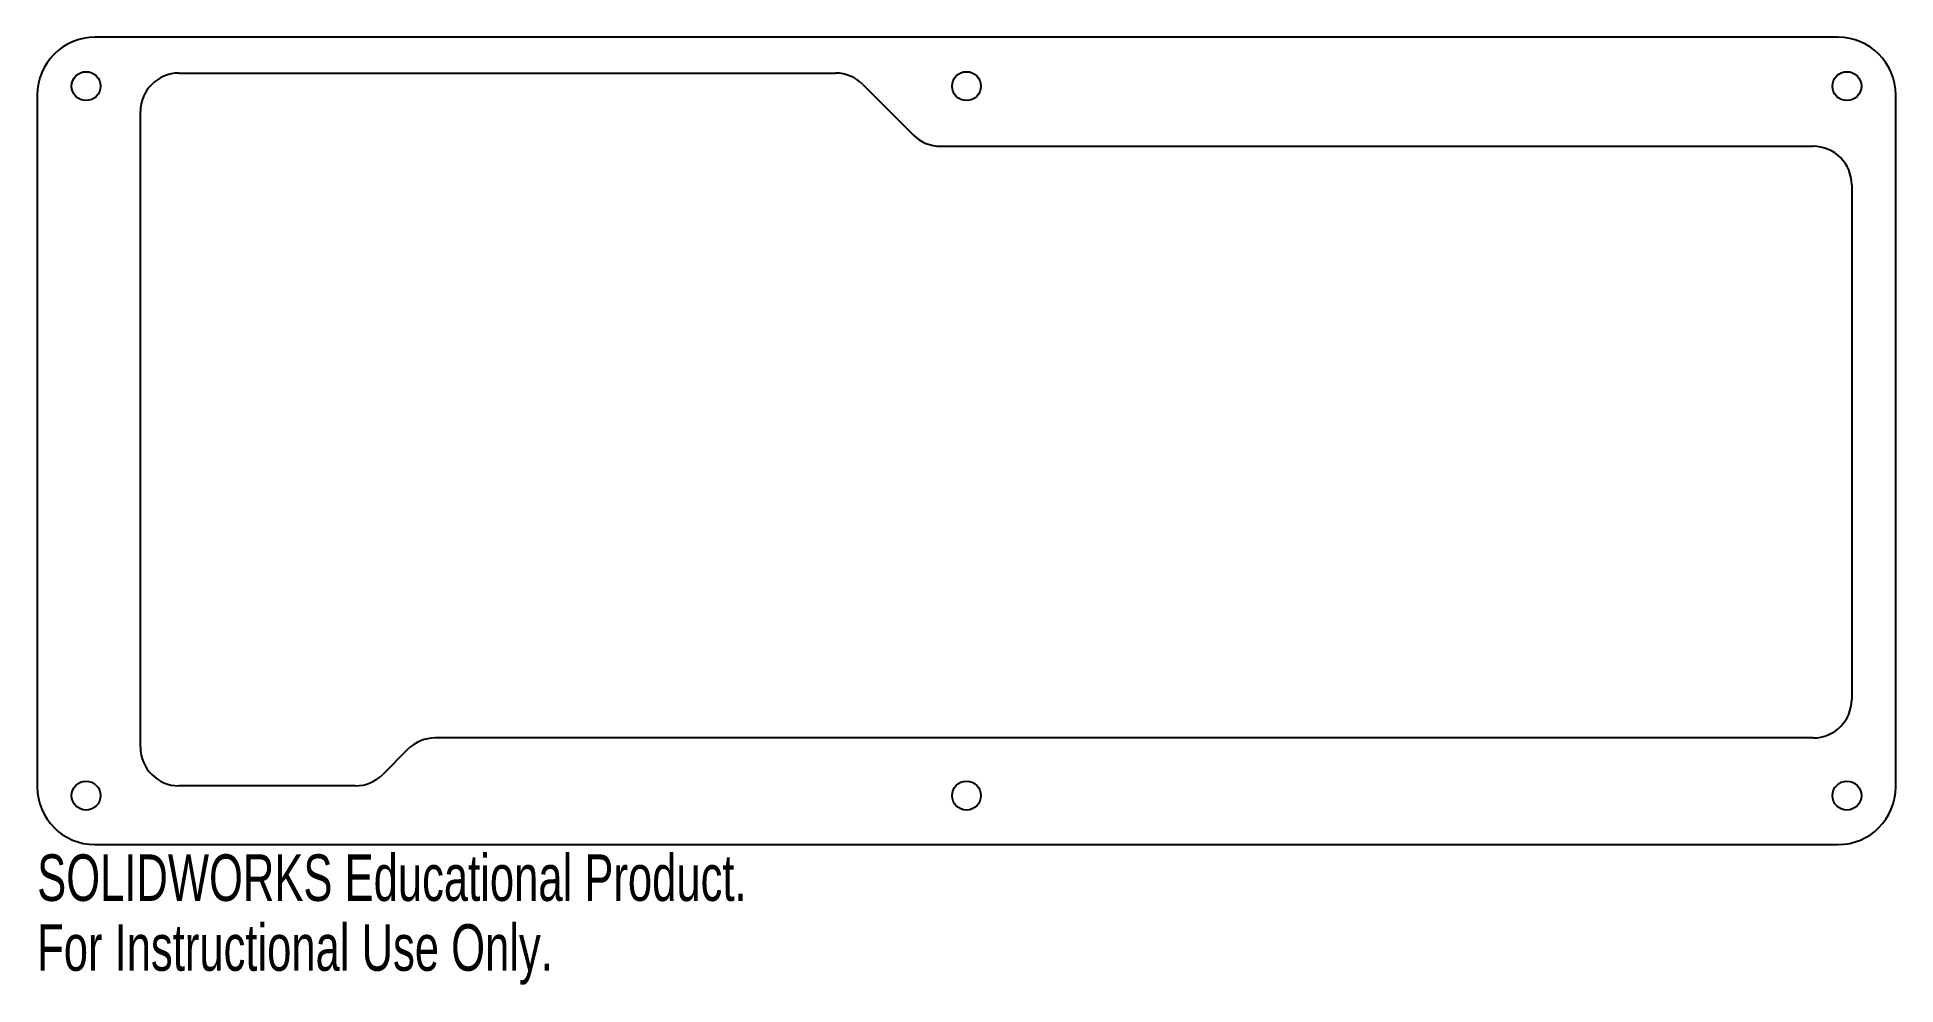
# Model space of a CAD drawing. Header units: millimetres. Extents: x -97 to 97, y -56 to 42.
import ezdxf

# ---------------------------------------------------------------- set-up
doc = ezdxf.new("R2010")
doc.units = ezdxf.units.MM
doc.styles.add('SLDTEXTSTYLE0', font='TXT', dxfattribs={"width": 0.7})

msp = doc.modelspace()

# ---------------------------------------------------------------- linework, layer by layer
at = {"color": 7, "linetype": 'Continuous', "lineweight": 25}
for p, q in [((90.52, 41.91), (-90.52, 41.91)), ((-81.8, 38.18), (-13.6, 38.18)), ((-10.77, 37.01), (-5.52, 31.75)), ((-96.52, 35.91), (-96.52, -35.91)), ((96.52, -35.91), (96.52, 35.91)), ((-85.8, -31.81), (-85.8, 34.18)), ((-2.69, 30.58), (87.94, 30.58)), ((91.94, 26.58), (91.94, -26.84)), ((87.94, -30.84), (-55.18, -30.84)), ((-58.01, -32.01), (-60.63, -34.64)), ((-63.46, -35.81), (-81.8, -35.81)), ((-90.52, -41.91), (90.52, -41.91))]:
    msp.add_line(p, q, dxfattribs=at)
for centre in [(-91.44, 36.83), (0, 36.83), (91.44, 36.83), (-91.44, -36.83), (0, -36.83), (91.44, -36.83)]:
    msp.add_circle(centre, 1.5, dxfattribs=at)
for centre, radius, start, end in [((-90.52, 35.91), 6, 90, 180), ((90.52, 35.91), 6, 0, 90), ((-81.8, 34.18), 4, 90, 180), ((-13.6, 34.18), 4, 45, 90), ((-2.69, 34.58), 4, 225, 270), ((87.94, 26.58), 4, 0, 90), ((87.94, -26.84), 4, 270, 0), ((-55.18, -34.84), 4, 90, 135), ((-81.8, -31.81), 4, 180, 270), ((-63.46, -31.81), 4, 270, 315), ((-90.52, -35.91), 6, 180, 270), ((90.52, -35.91), 6, 270, 0)]:
    msp.add_arc(centre, radius, start, end, dxfattribs=at)

# ---------------------------------------------------------------- texts
at = {"color": 7, "linetype": 'Continuous', "char_height": 4.8336, "attachment_point": 1, "style": 'SLDTEXTSTYLE0'}
for s, insert in [('SOLIDWORKS Educational Product.', (-96.52, -42.93)), ('For Instructional Use Only.', (-96.52, -50.18))]:
    msp.add_mtext(s, dxfattribs=dict(at, insert=insert))

doc.saveas('drawing.dxf')
